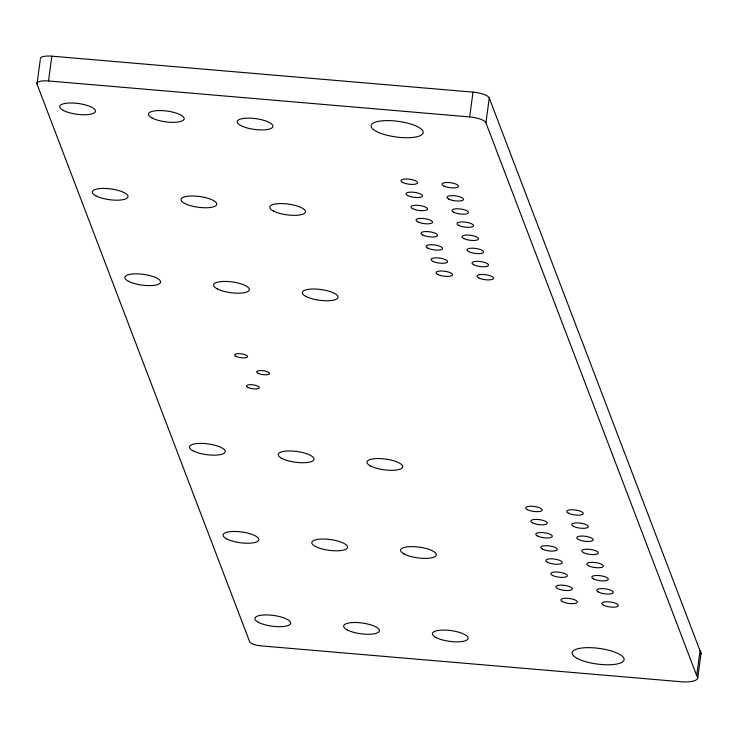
<?xml version="1.0" encoding="UTF-8"?>
<svg xmlns="http://www.w3.org/2000/svg" width="738" height="738" viewBox="0 0 738 738"><rect width="100%" height="100%" fill="white"/><g stroke="black" fill="none" stroke-linecap="round" stroke-linejoin="round"><path stroke-width="1.11" d="M40.35 59.261A13.33 4.004 7.7 0 1 51.863 56.171L473.012 92.139A14.714 4.428 7.7 0 1 489.266 98.025L700.03 650.778L696.681 675.565A20.839 6.264 7.7 0 1 683.637 681.958L261.132 645.879A10.406 3.127 7.7 0 1 249.638 641.719L37.001 84.049L40.193 60.387M37.001 84.049A13.33 4.004 7.7 0 1 48.514 80.959L51.863 56.171M696.681 675.565L485.918 122.803A14.714 4.428 7.7 0 0 469.654 116.918L473.012 92.139M485.918 122.803L489.266 98.025M697.696 678.139L701.054 653.351M48.514 80.959L469.654 116.918M700.03 650.778A20.839 6.264 7.7 0 1 700.685 654.126M478.722 277.912A8.33 2.5 7.7 0 0 492.919 279.121A8.33 2.5 7.7 0 0 484.312 274.573A8.33 2.5 7.7 0 0 478.722 277.912M437.735 274.407A8.33 2.5 7.7 0 0 451.933 275.625A8.33 2.5 7.7 0 0 443.335 271.077A8.33 2.5 7.7 0 0 437.735 274.407M593.481 578.896A8.33 2.5 7.7 0 0 607.678 580.105A8.33 2.5 7.7 0 0 599.081 575.557A8.33 2.5 7.7 0 0 593.481 578.896M552.504 575.391A8.33 2.5 7.7 0 0 566.701 576.609A8.33 2.5 7.7 0 0 558.094 572.061A8.33 2.5 7.7 0 0 552.504 575.391M598.5 592.042A8.33 2.5 7.7 0 0 612.688 593.251A8.33 2.5 7.7 0 0 604.09 588.703A8.33 2.5 7.7 0 0 598.5 592.042M557.513 588.537A8.33 2.5 7.7 0 0 571.71 589.754A8.33 2.5 7.7 0 0 563.103 585.206A8.33 2.5 7.7 0 0 557.513 588.537M603.509 605.178A8.33 2.5 7.7 0 0 617.706 606.396A8.33 2.5 7.7 0 0 609.099 601.848A8.33 2.5 7.7 0 0 603.509 605.178M562.522 601.682A8.33 2.5 7.7 0 0 576.719 602.891A8.33 2.5 7.7 0 0 568.122 598.343A8.33 2.5 7.7 0 0 562.522 601.682M443.639 185.911A8.33 2.5 7.7 0 0 457.837 187.12A8.33 2.5 7.7 0 0 449.239 182.572A8.33 2.5 7.7 0 0 443.639 185.911M463.685 238.485A8.33 2.5 7.7 0 0 477.883 239.693A8.33 2.5 7.7 0 0 469.285 235.145A8.33 2.5 7.7 0 0 463.685 238.485M402.662 182.406A8.33 2.5 7.7 0 0 416.85 183.624A8.33 2.5 7.7 0 0 408.252 179.066A8.33 2.5 7.7 0 0 402.662 182.406M448.649 199.048A8.33 2.5 7.7 0 0 462.846 200.266A8.33 2.5 7.7 0 0 454.248 195.718A8.33 2.5 7.7 0 0 448.649 199.048M407.671 195.552A8.33 2.5 7.7 0 0 421.868 196.76A8.33 2.5 7.7 0 0 413.262 192.212A8.33 2.5 7.7 0 0 407.671 195.552M453.667 212.193A8.33 2.5 7.7 0 0 467.855 213.402A8.33 2.5 7.7 0 0 459.257 208.854A8.33 2.5 7.7 0 0 453.667 212.193M412.68 208.697A8.33 2.5 7.7 0 0 426.878 209.906A8.33 2.5 7.7 0 0 418.28 205.358A8.33 2.5 7.7 0 0 412.68 208.697M458.676 225.339A8.33 2.5 7.7 0 0 472.874 226.548A8.33 2.5 7.7 0 0 464.267 222A8.33 2.5 7.7 0 0 458.676 225.339M417.69 221.834A8.33 2.5 7.7 0 0 431.887 223.051A8.33 2.5 7.7 0 0 423.289 218.503A8.33 2.5 7.7 0 0 417.69 221.834M422.708 234.979A8.33 2.5 7.7 0 0 436.896 236.197A8.33 2.5 7.7 0 0 428.298 231.64A8.33 2.5 7.7 0 0 422.708 234.979M468.695 251.621A8.33 2.5 7.7 0 0 482.892 252.839A8.33 2.5 7.7 0 0 474.294 248.291A8.33 2.5 7.7 0 0 468.695 251.621M427.717 248.125A8.33 2.5 7.7 0 0 441.914 249.333A8.33 2.5 7.7 0 0 433.307 244.785A8.33 2.5 7.7 0 0 427.717 248.125M473.713 264.767A8.33 2.5 7.7 0 0 487.901 265.975A8.33 2.5 7.7 0 0 479.303 261.427A8.33 2.5 7.7 0 0 473.713 264.767M432.726 261.27A8.33 2.5 7.7 0 0 446.924 262.479A8.33 2.5 7.7 0 0 438.326 257.931A8.33 2.5 7.7 0 0 432.726 261.27M128.44 281.27A18.026 5.424 7.7 0 0 159.177 283.89A18.026 5.424 7.7 0 0 140.552 274.047A18.026 5.424 7.7 0 0 128.44 281.27M217.175 288.844A18.026 5.424 7.7 0 0 247.922 291.473A18.026 5.424 7.7 0 0 229.297 281.621A18.026 5.424 7.7 0 0 217.175 288.844M305.919 296.427A18.026 5.424 7.7 0 0 336.657 299.047A18.026 5.424 7.7 0 0 318.032 289.204A18.026 5.424 7.7 0 0 305.919 296.427M63.283 110.405A18.026 5.424 7.7 0 0 94.03 113.034A18.026 5.424 7.7 0 0 75.405 103.182A18.026 5.424 7.7 0 0 63.283 110.405M152.028 117.979A18.026 5.424 7.7 0 0 182.766 120.608A18.026 5.424 7.7 0 0 164.14 110.755A18.026 5.424 7.7 0 0 152.028 117.979M240.773 125.561A18.026 5.424 7.7 0 0 271.51 128.181A18.026 5.424 7.7 0 0 252.885 118.338A18.026 5.424 7.7 0 0 240.773 125.561M95.866 195.838A18.026 5.424 7.7 0 0 126.604 198.457A18.026 5.424 7.7 0 0 107.979 188.614A18.026 5.424 7.7 0 0 95.866 195.838M184.601 203.411A18.026 5.424 7.7 0 0 215.339 206.04A18.026 5.424 7.7 0 0 196.714 196.188A18.026 5.424 7.7 0 0 184.601 203.411M273.346 210.994A18.026 5.424 7.7 0 0 304.084 213.614A18.026 5.424 7.7 0 0 285.458 203.771A18.026 5.424 7.7 0 0 273.346 210.994M257.94 373.225A6.559 1.974 7.7 0 0 269.121 374.184A6.559 1.974 7.7 0 0 262.341 370.596A6.559 1.974 7.7 0 0 257.94 373.225M235.883 356.325A6.559 1.974 7.7 0 0 247.064 357.275A6.559 1.974 7.7 0 0 240.293 353.696A6.559 1.974 7.7 0 0 235.883 356.325M247.719 387.376A6.559 1.974 7.7 0 0 258.9 388.326A6.559 1.974 7.7 0 0 252.128 384.747A6.559 1.974 7.7 0 0 247.719 387.376M281.824 458.399A18.026 5.424 7.7 0 0 312.571 461.019A18.026 5.424 7.7 0 0 293.936 451.167A18.026 5.424 7.7 0 0 281.824 458.399M193.088 450.817A18.026 5.424 7.7 0 0 223.826 453.446A18.026 5.424 7.7 0 0 205.201 443.593A18.026 5.424 7.7 0 0 193.088 450.817M347.229 629.92A18.026 5.424 7.7 0 0 377.967 632.54A18.026 5.424 7.7 0 0 359.341 622.697A18.026 5.424 7.7 0 0 347.229 629.92M435.964 637.494A18.026 5.424 7.7 0 0 466.711 640.123A18.026 5.424 7.7 0 0 448.077 630.27A18.026 5.424 7.7 0 0 435.964 637.494M258.484 622.337A18.026 5.424 7.7 0 0 289.222 624.966A18.026 5.424 7.7 0 0 270.597 615.114A18.026 5.424 7.7 0 0 258.484 622.337M376.38 131.401A26.227 7.887 7.7 0 0 421.094 135.22A26.227 7.887 7.7 0 0 394 120.884A26.227 7.887 7.7 0 0 376.38 131.401M577.337 658.453A26.227 7.887 7.7 0 0 622.051 662.272A26.227 7.887 7.7 0 0 594.957 647.936A26.227 7.887 7.7 0 0 577.337 658.453M370.568 465.973A18.026 5.424 7.7 0 0 401.306 468.602A18.026 5.424 7.7 0 0 382.681 458.75A18.026 5.424 7.7 0 0 370.568 465.973M226.658 538.878A18.026 5.424 7.7 0 0 257.405 541.507A18.026 5.424 7.7 0 0 238.78 531.655A18.026 5.424 7.7 0 0 226.658 538.878M315.403 546.461A18.026 5.424 7.7 0 0 346.14 549.081A18.026 5.424 7.7 0 0 327.515 539.229A18.026 5.424 7.7 0 0 315.403 546.461M404.147 554.035A18.026 5.424 7.7 0 0 434.885 556.664A18.026 5.424 7.7 0 0 416.26 546.812A18.026 5.424 7.7 0 0 404.147 554.035M568.426 513.178A8.33 2.5 7.7 0 0 582.623 514.386A8.33 2.5 7.7 0 0 574.016 509.838A8.33 2.5 7.7 0 0 568.426 513.178M527.439 509.681A8.33 2.5 7.7 0 0 541.637 510.89A8.33 2.5 7.7 0 0 533.039 506.342A8.33 2.5 7.7 0 0 527.439 509.681M573.435 526.323A8.33 2.5 7.7 0 0 587.632 527.532A8.33 2.5 7.7 0 0 579.035 522.984A8.33 2.5 7.7 0 0 573.435 526.323M532.458 522.818A8.33 2.5 7.7 0 0 546.655 524.035A8.33 2.5 7.7 0 0 538.048 519.487A8.33 2.5 7.7 0 0 532.458 522.818M578.444 539.469A8.33 2.5 7.7 0 0 592.642 540.677A8.33 2.5 7.7 0 0 584.044 536.129A8.33 2.5 7.7 0 0 578.444 539.469M537.467 535.963A8.33 2.5 7.7 0 0 551.664 537.181A8.33 2.5 7.7 0 0 543.057 532.624A8.33 2.5 7.7 0 0 537.467 535.963M583.463 552.605A8.33 2.5 7.7 0 0 597.66 553.823A8.33 2.5 7.7 0 0 589.053 549.275A8.33 2.5 7.7 0 0 583.463 552.605M542.476 549.109A8.33 2.5 7.7 0 0 556.673 550.317A8.33 2.5 7.7 0 0 548.076 545.769A8.33 2.5 7.7 0 0 542.476 549.109M588.472 565.751A8.33 2.5 7.7 0 0 602.669 566.969A8.33 2.5 7.7 0 0 594.062 562.411A8.33 2.5 7.7 0 0 588.472 565.751M547.485 562.255A8.33 2.5 7.7 0 0 561.683 563.463A8.33 2.5 7.7 0 0 553.085 558.915A8.33 2.5 7.7 0 0 547.485 562.255"/></g></svg>
